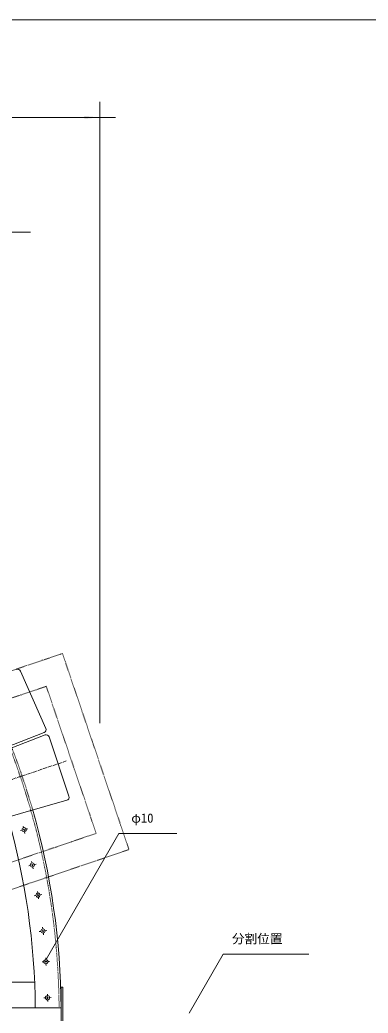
# Model space of a CAD drawing. Units: millimetres, scale not verified. Extents: x -2925 to 2925, y -2062 to 2062.
# Drawn here: x 239 to 912, y 144 to 2062 of the extents above; entities that cross this region are included whole.
import ezdxf
from ezdxf.enums import TextEntityAlignment as Align

# ---------------------------------------------------------------- set-up
doc = ezdxf.new("R2010")
doc.units = ezdxf.units.MM
doc.header["$LTSCALE"] = 10
doc.linetypes.add('USER5', pattern=[0.208282, 0.069427, -0.138855])
doc.linetypes.add('USER6', pattern=[1.041641, 0.625, -0.208282, 0.069427, -0.138931])
doc.layers.add('0-1_IMPORTED', color=30, linetype='Continuous', lineweight=18)
doc.styles.add('ＭＳ ゴシック', font='')
doc.styles.get('ＭＳ ゴシック').set_extended_font_data('MS Gothic')

msp = doc.modelspace()

# ---------------------------------------------------------------- linework, layer by layer
at = {"layer": '0-1_IMPORTED', "color": 1}
for p, q in [((394.34, 703.89), (394.34, 1904)), ((-2605.66, 1874), (394.34, 1874)), ((394.34, 1874), (424.34, 1874)), ((-174.93, 1652.45), (260, 1652.45)), ((566.84, 143.89), (632.66, 257.89)), ((798, 257.89), (632.66, 257.89))]:
    msp.add_line(p, q, dxfattribs=at)
at = {"layer": '0-1_IMPORTED'}
for p, q in [((289.61, 693.83), (240.74, 804.51)), ((-122.13, 527.59), (286.28, 685.81)), ((288.09, 681.15), (-120.32, 522.93)), ((334.4, 562.75), (295.95, 677.46)), ((-90.92, 435.21), (330.35, 555.07)), ((246.7, 502.32), (246, 505.25)), ((248.16, 496.2), (247.23, 500.09)), ((251.86, 499.15), (254.8, 499.85)), ((240.59, 496.45), (243.53, 497.15)), ((245.75, 497.68), (249.64, 498.61)), ((249.39, 491.05), (248.69, 493.98)), ((256.62, 428.31), (259.55, 429.01)), ((261.78, 429.54), (265.67, 430.47)), ((262.72, 434.18), (262.02, 437.11)), ((264.19, 428.06), (263.26, 431.95)), ((265.42, 422.91), (264.72, 425.84)), ((267.89, 431.01), (270.82, 431.71)), ((267.38, 370.73), (270.36, 371.16)), ((272.63, 371.48), (276.59, 372.05)), ((274, 376.01), (273.57, 379)), ((274.89, 369.79), (274.32, 373.75)), ((275.64, 364.54), (275.22, 367.52)), ((278.85, 372.37), (281.84, 372.8)), ((283.67, 306.68), (283.24, 309.67)), ((277.05, 301.4), (280.04, 301.83)), ((282.3, 302.15), (286.26, 302.72)), ((284.56, 300.46), (284, 304.42)), ((285.31, 295.21), (284.89, 298.2)), ((288.52, 303.05), (291.51, 303.47)), ((289.43, 250.74), (289.56, 247.72)), ((282.45, 243.13), (285.46, 243.26)), ((287.75, 243.36), (291.74, 243.53)), ((289.66, 245.44), (289.83, 241.44)), ((289.93, 239.16), (290.06, 236.15)), ((294.03, 243.62), (297.04, 243.75)), ((69.3, 203.88), (269.3, 203.88)), ((285.68, 173.2), (288.7, 173.33)), ((290.98, 173.43), (294.98, 173.6)), ((292.67, 180.81), (292.8, 177.8)), ((292.89, 175.51), (293.06, 171.52)), ((297.26, 173.7), (300.27, 173.83)), ((69.3, 153.88), (269.3, 153.88)), ((269.31, 153.87), (319.34, 153.89)), ((293.16, 169.23), (293.29, 166.22))]:
    msp.add_line(p, q, dxfattribs=at)
at = {"layer": '0-1_IMPORTED', "color": 1, "linetype": 'USER6'}
msp.add_line((329.23, 630.97), (-475.66, 357.75), dxfattribs=at)
at = {"layer": '0-1_IMPORTED'}
for points in [[(-2925, 2062.5), (2925, 2062.5), (2925, -2062.5), (-2925, -2062.5)], [(319.31, 193.89), (319.31, 93.89), (322.31, 93.89), (322.31, 193.89)]]:
    msp.add_lwpolyline(points, close=True, dxfattribs=at)
at = {"layer": '0-1_IMPORTED', "linetype": 'USER5'}
for points in [[(-117.79, 266.96), (-246.37, 645.73), (321.79, 838.6), (450.37, 459.82)], [(-86.52, 330.38), (-182.95, 614.46), (290.52, 775.18), (386.95, 491.1)]]:
    msp.add_lwpolyline(points, close=True, dxfattribs=at)
at = {"layer": '0-1_IMPORTED', "color": 1}
msp.add_lwpolyline([(290.89, 249.09), (430.55, 491), (543, 491)], dxfattribs=at)
at = {"layer": '0-1_IMPORTED'}
for centre in [(247.69, 498.15), (263.72, 430.01), (274.61, 371.77), (284.28, 302.44), (289.75, 243.44), (292.98, 173.52)]:
    msp.add_circle(centre, 4, dxfattribs=at)
at = {"layer": '0-1_IMPORTED', "linetype": 'USER5'}
for radius, start in [(1421, 0.40207), (1425, 15.98288)]:
    msp.add_arc((-1105.66, 143.89), radius, start, 89.59793, dxfattribs=at)
at = {"layer": '0-1_IMPORTED'}
for centre, radius, start, end in [((235.25, 802.09), 6, 23.82381, 116.47101), ((284.12, 691.41), 6, 291.1761, 23.82376), ((290.26, 675.56), 6, 18.52895, 111.17668), ((328.71, 560.84), 6, 285.88202, 18.52956), ((-1105.66, 143.89), 1375, 0.41608, 15.98653), ((-1105.66, 143.89), 1425, 0.40207, 15.98288)]:
    msp.add_arc(centre, radius, start, end, dxfattribs=at)
at = {"layer": '0-1_IMPORTED', "color": 1}
msp.add_solid([(394.34, 1874), (364.34, 1871.38), (364.34, 1876.62)], dxfattribs=at)

# ---------------------------------------------------------------- texts
at = {"layer": '0-1_IMPORTED', "color": 7, "style": 'ＭＳ ゴシック'}
for s, p in [('φ10', (454.81, 506.34)), ('分割位置', (649.41, 273.22))]:
    msp.add_text(s, height=17.91, dxfattribs=at).set_placement(p, align=Align.BOTTOM_LEFT)

doc.saveas('drawing.dxf')
